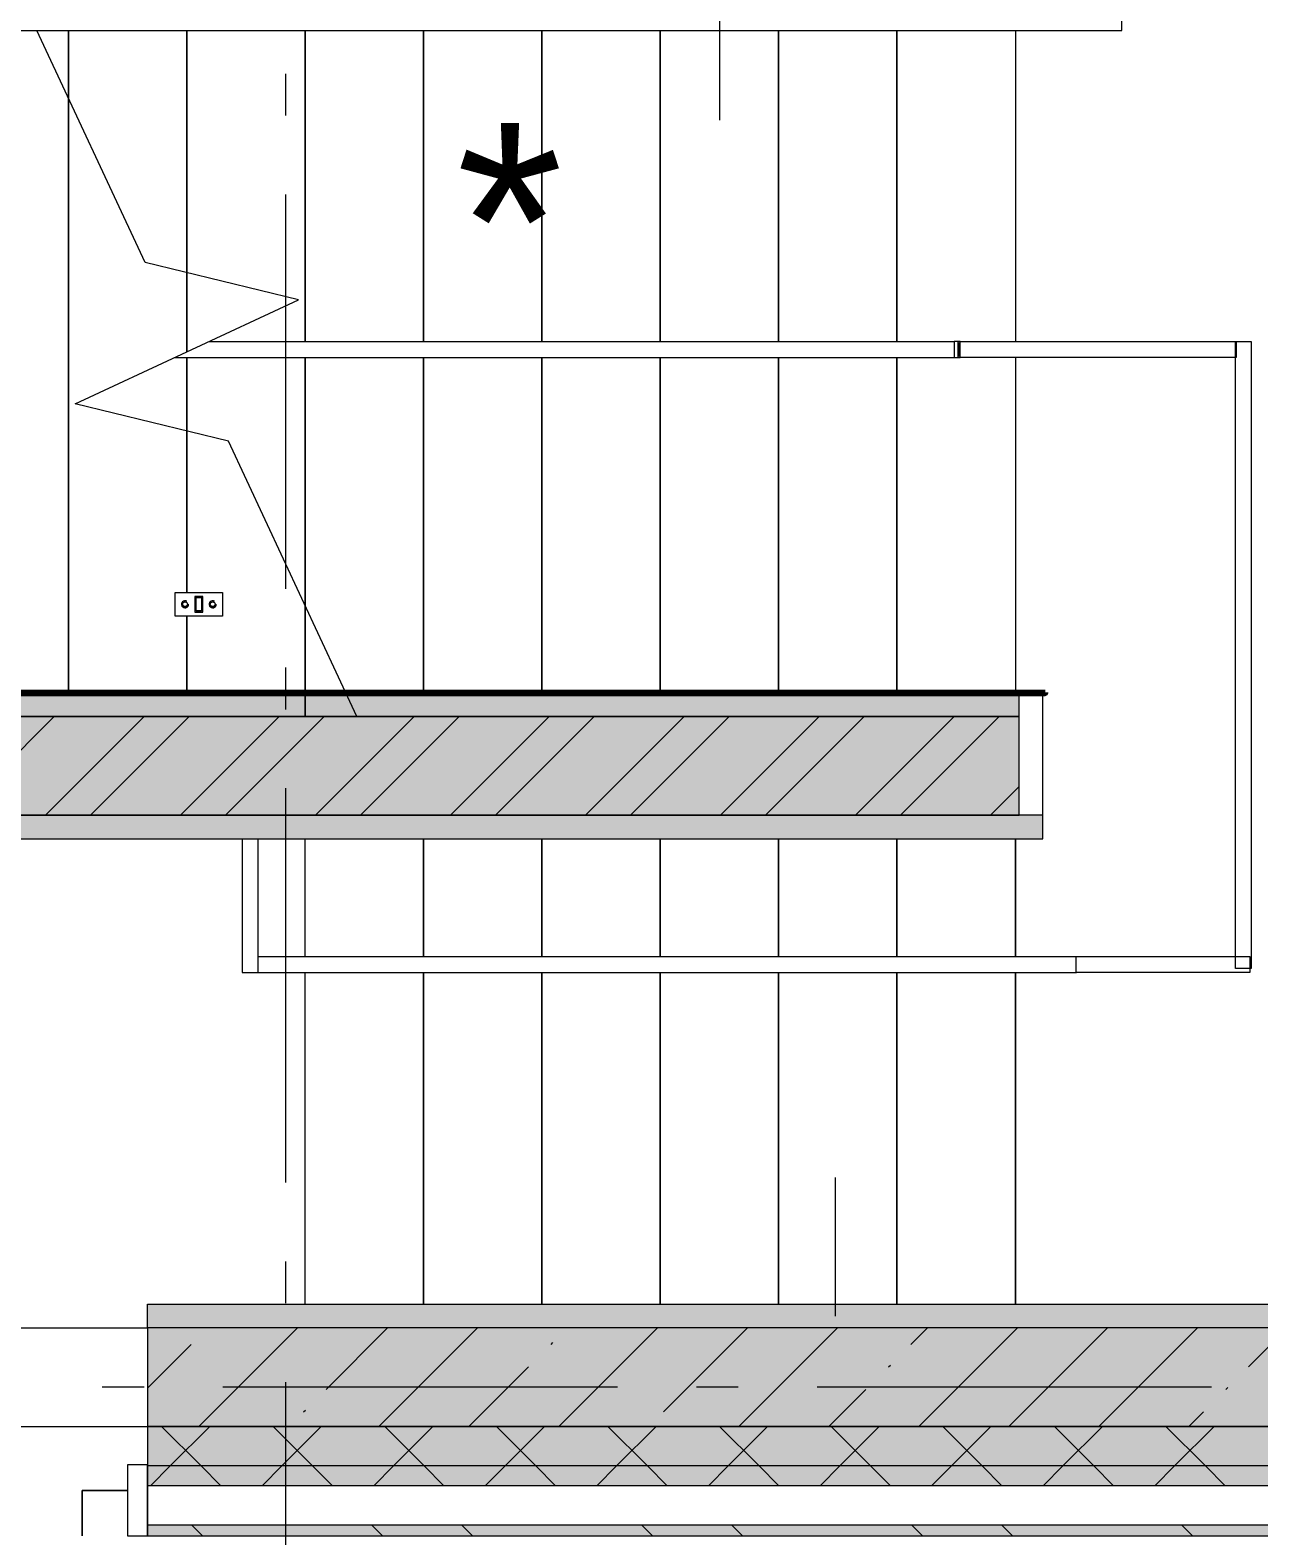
# Model space of a CAD drawing. Header units: millimetres. Extents: x -537608 to 253996, y -217170 to 186033.
# Drawn here: x -364473 to -361359, y -212277 to -208459 of the extents above; entities that cross this region are included whole.
import ezdxf

# ---------------------------------------------------------------- set-up
doc = ezdxf.new("R2010")
doc.units = ezdxf.units.MM
doc.layers.add('16) Лак 1.6м', color=160, linetype='Continuous', lineweight=90)
doc.layers.add('PDF _Геометрия', color=7, linetype='Continuous')
doc.layers.add('PDF _Текст', color=7, linetype='Continuous')
doc.layers.add('PDF _Сплошная заливка', color=7, linetype='Continuous', true_color=0xffffff)
doc.styles.add('PDF GOST-Common', font='arial.ttf')

msp = doc.modelspace()

# ---------------------------------------------------------------- hatches: boundary and pattern name
at = {"layer": 'PDF _Сплошная заливка', "true_color": 0x56bc34, "transparency": 33554559}
for points in [[(-361966.4865, -210199.6586), (-361966.4865, -210139.6558), (-366076.2015, -210139.6558), (-366076.2015, -210199.6586), (-363436.7393, -210199.6586)], [(-361906.4879, -210509.6583), (-361906.4879, -210449.6554), (-365706.2033, -210449.6554), (-365706.2033, -210509.6583), (-361966.4865, -210509.6583)]]:
    msp.add_hatch(color=85, dxfattribs=at).paths.add_polyline_path(points)
at = {"layer": 'PDF _Сплошная заливка', "transparency": 33554559}
msp.add_hatch(color=256, dxfattribs=at).paths.add_polyline_path([(-361966.4865, -210449.6554), (-361966.4865, -210199.6586), (-366016.2029, -210199.6586), (-366016.2029, -210449.6554), (-363436.7393, -210449.6554)])
at = {"layer": 'PDF _Сплошная заливка', "true_color": 0x56bc34, "transparency": 33554559}
h = msp.add_hatch(color=85, dxfattribs=at)
h.paths.add_polyline_path([(-361750.2006, -211749.6569), (-360749.1542, -211749.6569), (-360749.1542, -211689.6583), (-364176.2018, -211689.6583), (-364176.2018, -211749.6569), (-363436.7393, -211749.6569)], flags=0)
h.paths.add_polyline_path([(-365766.2018, -211749.6569), (-365466.2005, -211749.6569), (-365466.2005, -211689.6583), (-365766.2018, -211689.6583)], flags=0)
at = {"layer": 'PDF _Сплошная заливка', "transparency": 33554559}
h = msp.add_hatch(color=256, dxfattribs=at)
h.paths.add_polyline_path([(-360906.9313, -211999.658), (-360476.2026, -211999.658), (-360476.2026, -211749.6569), (-364176.2018, -211749.6569), (-364176.2018, -211999.658), (-361750.2006, -211999.658)], flags=0)
h.paths.add_polyline_path([(-365466.2005, -211999.658), (-365466.2005, -211749.6569), (-366016.2029, -211749.6569), (-366016.2029, -211999.658)], flags=0)
h.paths.add_polyline_path([(-367976.2013, -211999.658), (-367816.2023, -211999.658), (-367816.2023, -211749.6569), (-367976.2013, -211753.5623)], flags=0)
h = msp.add_hatch(color=256, dxfattribs=at)
h.paths.add_polyline_path([(-284489.1716, -212099.6584), (-284489.1716, -211999.658), (-285376.1718, -211999.658), (-285376.1718, -212099.6584), (-284876.1717, -212099.6584)], flags=0)
h.paths.add_polyline_path([(-287076.1728, -212099.6584), (-287076.1728, -211999.658), (-288316.1736, -211999.658), (-288316.1736, -212099.6584), (-287542.4985, -212099.6584)], flags=0)
h.paths.add_polyline_path([(-290072.3065, -212099.6584), (-290016.1746, -212099.6584), (-290016.1746, -211999.658), (-291309.6741, -211999.658), (-291309.6741, -212099.6584), (-290915.5758, -212099.6584)], flags=0)
h.paths.add_polyline_path([(-293445.3838, -212099.6584), (-293009.6752, -212099.6584), (-293009.6752, -211999.658), (-294876.175, -211999.658), (-294876.175, -212099.6584), (-294288.6531, -212099.6584)], flags=0)
h.paths.add_polyline_path([(-300191.5361, -212099.6584), (-299576.1786, -212099.6584), (-299576.1786, -211999.658), (-300876.18, -211999.658), (-300876.18, -212099.6584)], flags=0)
h.paths.add_polyline_path([(-296818.4588, -212099.6584), (-296576.1782, -212099.6584), (-296576.1782, -211999.658), (-297876.1754, -211999.658), (-297876.1754, -212099.6584), (-297661.7282, -212099.6584)], flags=0)
h.paths.add_polyline_path([(-303876.1804, -212099.6584), (-302576.179, -212099.6584), (-302576.179, -211999.658), (-303876.1804, -211999.658)], flags=0)
h.paths.add_polyline_path([(-306094.4213, -212099.6584), (-305576.1793, -212099.6584), (-305576.1793, -211999.658), (-306876.1808, -211999.658), (-306876.1808, -212099.6584), (-306516.056, -212099.6584)], flags=0)
h.paths.add_polyline_path([(-308624.2293, -212099.6584), (-308576.1797, -212099.6584), (-308576.1797, -211999.658), (-309876.1811, -211999.658), (-309876.1811, -212099.6584), (-309467.4986, -212099.6584)], flags=0)
h.paths.add_polyline_path([(-314926.1819, -212099.6584), (-314576.1847, -212099.6584), (-314576.1847, -211999.658), (-315876.1861, -211999.658), (-315876.1861, -212099.6584), (-315370.3838, -212099.6584)], flags=0)
h.paths.add_polyline_path([(-311926.1815, -212099.6584), (-311576.1843, -212099.6584), (-311576.1843, -211999.658), (-312876.1815, -211999.658), (-312876.1815, -212099.6584), (-311997.3066, -212099.6584)], flags=0)
h.paths.add_polyline_path([(-317576.185, -212099.6584), (-317576.185, -211999.658), (-318876.1865, -211999.658), (-318876.1865, -212099.6584), (-317900.1918, -212099.6584)], flags=0)
h.paths.add_polyline_path([(-323576.8058, -212099.6584), (-323576.8058, -211999.658), (-324876.1872, -211999.658), (-324876.1872, -212099.6584), (-323803.077, -212099.6584)], flags=0)
h.paths.add_polyline_path([(-321694.9038, -212099.6584), (-320576.1854, -212099.6584), (-320576.1854, -211999.658), (-321876.8026, -211999.658), (-321876.8026, -212099.6584)], flags=0)
h.paths.add_polyline_path([(-326754.5197, -212099.6584), (-326576.186, -212099.6584), (-326576.186, -211999.658), (-328176.1889, -211999.658), (-328176.1889, -212099.6584), (-327176.1543, -212099.6584)], flags=0)
h.paths.add_polyline_path([(-338981.929, -212099.6584), (-338876.1932, -212099.6584), (-338876.1932, -211999.658), (-340176.1903, -211999.658), (-340176.1903, -212099.6584), (-339825.1984, -212099.6584)], flags=0)
h.paths.add_polyline_path([(-341876.1978, -212099.6584), (-341876.1978, -211999.658), (-343176.195, -211999.658), (-343176.195, -212099.6584), (-342355.0063, -212099.6584)], flags=0)
h.paths.add_polyline_path([(-344876.1939, -212099.6584), (-344876.1939, -211999.658), (-346116.1925, -211999.658), (-346116.1925, -212099.6584), (-344884.8143, -212099.6584)], flags=0)
h.paths.add_polyline_path([(-347816.2, -212099.6584), (-347816.2, -211999.658), (-349116.1971, -211999.658), (-349116.1971, -212099.6584), (-348257.8915, -212099.6584)], flags=0)
h.paths.add_polyline_path([(-352991.197, -212099.6584), (-352991.197, -211999.658), (-358450.8578, -211999.658), (-358450.8578, -212099.6584), (-353317.5075, -212099.6584)], flags=0)
h.paths.add_polyline_path([(-352116.2018, -212099.6584), (-350816.196, -212099.6584), (-350816.196, -211999.658), (-352116.2018, -211999.658)], flags=0)
h.paths.add_polyline_path([(-359325.8616, -212099.6584), (-359325.8616, -211999.658), (-364176.2018, -211999.658), (-364176.2018, -212099.6584), (-359642.0274, -212099.6584)], flags=0)
h.paths.add_polyline_path([(-365466.2005, -212099.6584), (-365466.2005, -211999.658), (-366016.2029, -211999.658), (-366016.2029, -212099.6584)], flags=0)
h.paths.add_polyline_path([(-368226.2024, -212099.6584), (-367816.2023, -212099.6584), (-367816.2023, -211999.658), (-368226.2024, -211999.658)], flags=0)
h = msp.add_hatch(color=256, dxfattribs=at)
h.paths.add_polyline_path([(-284489.1716, -212149.6586), (-284489.1716, -212099.6584), (-285376.1718, -212099.6584), (-285376.1718, -212149.6586), (-285012.6906, -212149.6586)], flags=0)
h.paths.add_polyline_path([(-287542.4985, -212149.6586), (-287076.1728, -212149.6586), (-287076.1728, -212099.6584), (-288316.1736, -212099.6584), (-288316.1736, -212149.6586)], flags=0)
h.paths.add_polyline_path([(-290016.1746, -212149.6586), (-290016.1746, -212099.6584), (-291309.6741, -212099.6584), (-291309.6741, -212149.6586), (-290072.3065, -212149.6586)], flags=0)
h.paths.add_polyline_path([(-293023.7491, -212149.6586), (-293009.6752, -212149.6586), (-293009.6752, -212099.6584), (-294876.175, -212099.6584), (-294876.175, -212149.6586), (-293445.3838, -212149.6586)], flags=0)
h.paths.add_polyline_path([(-297661.7282, -212149.6586), (-296576.1782, -212149.6586), (-296576.1782, -212099.6584), (-297876.1754, -212099.6584), (-297876.1754, -212149.6586)], flags=0)
h.paths.add_polyline_path([(-302576.179, -212149.6586), (-302576.179, -212099.6584), (-303876.1804, -212099.6584), (-303876.1804, -212149.6586), (-302721.3441, -212149.6586)], flags=0)
h.paths.add_polyline_path([(-300876.18, -212149.6586), (-299576.1786, -212149.6586), (-299576.1786, -212099.6584), (-300876.18, -212099.6584)], flags=0)
h.paths.add_polyline_path([(-306876.1808, -212149.6586), (-305576.1793, -212149.6586), (-305576.1793, -212099.6584), (-306876.1808, -212099.6584), (-306876.1808, -212110.1863)], flags=0)
h.paths.add_polyline_path([(-308576.1797, -212149.6586), (-308576.1797, -212099.6584), (-309876.1811, -212099.6584), (-309876.1811, -212149.6586), (-308624.2293, -212149.6586)], flags=0)
h.paths.add_polyline_path([(-311576.1843, -212149.6586), (-311576.1843, -212099.6584), (-312876.1815, -212099.6584), (-312876.1815, -212149.6586), (-311997.3066, -212149.6586)], flags=0)
h.paths.add_polyline_path([(-314576.1847, -212149.6586), (-314576.1847, -212099.6584), (-315876.1861, -212099.6584), (-315876.1861, -212149.6586), (-315370.3838, -212149.6586)], flags=0)
h.paths.add_polyline_path([(-317900.1918, -212149.6586), (-317576.185, -212149.6586), (-317576.185, -212099.6584), (-318876.1865, -212099.6584), (-318876.1865, -212149.6586), (-318743.4611, -212149.6586)], flags=0)
h.paths.add_polyline_path([(-320851.6344, -212149.6586), (-320576.1854, -212149.6586), (-320576.1854, -212099.6584), (-321876.8026, -212099.6584), (-321876.8026, -212149.6586), (-321273.2691, -212149.6586)], flags=0)
h.paths.add_polyline_path([(-324646.3463, -212149.6586), (-323576.8058, -212149.6586), (-323576.8058, -212099.6584), (-324876.1872, -212099.6584), (-324876.1872, -212149.6586)], flags=0)
h.paths.add_polyline_path([(-327176.1543, -212149.6586), (-326576.186, -212149.6586), (-326576.186, -212099.6584), (-328176.1889, -212099.6584), (-328176.1889, -212149.6586), (-328019.4236, -212149.6586)], flags=0)
h.paths.add_polyline_path([(-338876.1932, -212149.6586), (-338876.1932, -212099.6584), (-340176.1903, -212099.6584), (-340176.1903, -212149.6586), (-338981.929, -212149.6586)], flags=0)
h.paths.add_polyline_path([(-342355.0063, -212149.6586), (-341876.1978, -212149.6586), (-341876.1978, -212099.6584), (-343176.195, -212099.6584), (-343176.195, -212149.6586)], flags=0)
h.paths.add_polyline_path([(-344876.1939, -212149.6586), (-344876.1939, -212099.6584), (-346116.1925, -212099.6584), (-346116.1925, -212149.6586), (-344884.8143, -212149.6586)], flags=0)
h.paths.add_polyline_path([(-347816.2, -212149.6586), (-347816.2, -212099.6584), (-349116.1971, -212099.6584), (-349116.1971, -212149.6586), (-348257.8915, -212149.6586)], flags=0)
h.paths.add_polyline_path([(-350816.196, -212149.6586), (-350816.196, -212099.6584), (-352116.2018, -212099.6584), (-352116.2018, -212149.6586), (-351630.9688, -212149.6586)], flags=0)
h.paths.add_polyline_path([(-353317.5075, -212149.6586), (-352991.197, -212149.6586), (-352991.197, -212099.6584), (-358450.8578, -212099.6584), (-358450.8578, -212149.6586), (-354160.7768, -212149.6586)], flags=0)
h.paths.add_polyline_path([(-360906.9313, -212149.6586), (-359325.8616, -212149.6586), (-359325.8616, -212099.6584), (-364176.2018, -212099.6584), (-364176.2018, -212149.6586), (-361750.2006, -212149.6586)], flags=0)
h.paths.add_polyline_path([(-365466.2005, -212149.6586), (-365466.2005, -212099.6584), (-366016.2029, -212099.6584), (-366016.2029, -212149.6586)], flags=0)
h.paths.add_polyline_path([(-367816.2023, -212149.6586), (-367816.2023, -212099.6584), (-368326.2029, -212099.6584), (-368326.2029, -212149.6586), (-368226.2024, -212149.6586)], flags=0)
h = msp.add_hatch(color=256, dxfattribs=at)
h.paths.add_polyline_path([(-284489.1716, -212276.6571), (-284489.1716, -212249.6591), (-285376.1718, -212249.6591), (-285376.1718, -212276.6571), (-285012.6906, -212276.6571)], flags=0)
h.paths.add_polyline_path([(-288316.1736, -212276.6571), (-287076.1728, -212276.6571), (-287076.1728, -212249.6591), (-288316.1736, -212249.6591)], flags=0)
h.paths.add_polyline_path([(-290016.1746, -212276.6571), (-290016.1746, -212249.6591), (-291309.6741, -212249.6591), (-291309.6741, -212276.6571), (-290072.3065, -212276.6571)], flags=0)
h.paths.add_polyline_path([(-293009.6752, -212276.6571), (-293009.6752, -212249.6591), (-294876.175, -212249.6591), (-294876.175, -212276.6571), (-293023.7491, -212276.6571)], flags=0)
h.paths.add_polyline_path([(-297661.7282, -212276.6571), (-296576.1782, -212276.6571), (-296576.1782, -212249.6591), (-297876.1754, -212249.6591), (-297876.1754, -212276.6571)], flags=0)
h.paths.add_polyline_path([(-300876.18, -212276.6571), (-299576.1786, -212276.6571), (-299576.1786, -212249.6591), (-300876.18, -212249.6591)], flags=0)
h.paths.add_polyline_path([(-306094.4213, -212276.6571), (-305576.1793, -212276.6571), (-305576.1793, -212249.6591), (-306876.1808, -212249.6591), (-306876.1808, -212276.6571), (-306516.056, -212276.6571)], flags=0)
h.paths.add_polyline_path([(-302721.3441, -212276.6571), (-302576.179, -212276.6571), (-302576.179, -212249.6591), (-303876.1804, -212249.6591), (-303876.1804, -212276.6571), (-303564.6134, -212276.6571)], flags=0)
h.paths.add_polyline_path([(-309467.4986, -212276.6571), (-308576.1797, -212276.6571), (-308576.1797, -212249.6591), (-309876.1811, -212249.6591), (-309876.1811, -212276.6571)], flags=0)
h.paths.add_polyline_path([(-312840.5759, -212276.6571), (-311576.1843, -212276.6571), (-311576.1843, -212249.6591), (-312876.1815, -212249.6591), (-312876.1815, -212276.6571)], flags=0)
h.paths.add_polyline_path([(-314576.1847, -212276.6571), (-314576.1847, -212249.6591), (-315876.1861, -212249.6591), (-315876.1861, -212276.6571), (-315370.3838, -212276.6571)], flags=0)
h.paths.add_polyline_path([(-317576.185, -212276.6571), (-317576.185, -212249.6591), (-318876.1865, -212249.6591), (-318876.1865, -212276.6571), (-317900.1918, -212276.6571)], flags=0)
h.paths.add_polyline_path([(-320851.6344, -212276.6571), (-320576.1854, -212276.6571), (-320576.1854, -212249.6591), (-321876.8026, -212249.6591), (-321876.8026, -212276.6571), (-321273.2691, -212276.6571)], flags=0)
h.paths.add_polyline_path([(-324876.1872, -212276.6571), (-323576.8058, -212276.6571), (-323576.8058, -212249.6591), (-324876.1872, -212249.6591)], flags=0)
h.paths.add_polyline_path([(-327176.1543, -212276.6571), (-326576.186, -212276.6571), (-326576.186, -212249.6591), (-328176.1889, -212249.6591), (-328176.1889, -212276.6571), (-328019.4236, -212276.6571)], flags=0)
h.paths.add_polyline_path([(-338876.1932, -212276.6571), (-338876.1932, -212249.6591), (-340176.1903, -212249.6591), (-340176.1903, -212276.6571), (-338981.929, -212276.6571)], flags=0)
h.paths.add_polyline_path([(-342355.0063, -212276.6571), (-341876.1978, -212276.6571), (-341876.1978, -212249.6591), (-343176.195, -212249.6591), (-343176.195, -212276.6571)], flags=0)
h.paths.add_polyline_path([(-346116.1925, -212276.6571), (-344876.1939, -212276.6571), (-344876.1939, -212249.6591), (-346116.1925, -212249.6591)], flags=0)
h.paths.add_polyline_path([(-347816.2, -212276.6571), (-347816.2, -212249.6591), (-349116.1971, -212249.6591), (-349116.1971, -212276.6571), (-348257.8915, -212276.6571)], flags=0)
h.paths.add_polyline_path([(-351630.9688, -212276.6571), (-350816.196, -212276.6571), (-350816.196, -212249.6591), (-352116.2018, -212249.6591), (-352116.2018, -212276.6571), (-352052.6035, -212276.6571)], flags=0)
h.paths.add_polyline_path([(-353317.5075, -212276.6571), (-352991.197, -212276.6571), (-352991.197, -212249.6591), (-358450.8578, -212249.6591), (-358450.8578, -212276.6571), (-354160.7768, -212276.6571)], flags=0)
h.paths.add_polyline_path([(-359642.0274, -212276.6571), (-359325.8616, -212276.6571), (-359325.8616, -212249.6591), (-364176.2018, -212249.6591), (-364176.2018, -212276.6571), (-360063.662, -212276.6571)], flags=0)
h.paths.add_polyline_path([(-368326.2029, -212276.6571), (-367816.2023, -212276.6571), (-367816.2023, -212249.6591), (-368476.2036, -212249.6591), (-368476.2036, -212276.6571), (-368376.2031, -212276.6571)], flags=0)
h.paths.add_polyline_path([(-365466.2005, -212276.6571), (-365466.2005, -212249.6591), (-366016.2029, -212249.6591), (-366016.2029, -212276.6571)], flags=0)

# ---------------------------------------------------------------- linework, layer by layer
at = {"layer": '16) Лак 1.6м'}
msp.add_lwpolyline([(-366071.3574, -211749.6569), (-366071.3574, -210139.6558), (-361900.6298, -210139.6558), (-361900.6298, -210139.6558)], dxfattribs=at)
at = {"layer": 'PDF _Геометрия', "lineweight": 9}
for p, q in [((-362725.8336, -208379.654), (-362725.8336, -208687.4016)), ((-361706.2029, -208459.6578), (-361706.2029, -208419.6559)), ((-365911.2077, -208459.6578), (-361706.2029, -208459.6578)), ((-364020.457, -209248.664), (-362131.1358, -209248.664)), ((-362121.2753, -209248.664), (-362131.1358, -209248.664)), ((-362131.1358, -209248.664), (-362131.1358, -209288.6617)), ((-362121.2753, -209288.6617), (-362121.2753, -209248.664)), ((-362116.2029, -209248.664), (-362121.2753, -209248.664)), ((-362121.2753, -209248.664), (-362116.2029, -209248.664)), ((-362119.1999, -209285.6647), (-362119.1999, -209251.6652)), ((-362116.2029, -209288.6617), (-362116.2029, -209248.664)), ((-362116.0824, -209288.6617), (-362116.0824, -209248.664)), ((-362116.0824, -209248.664), (-361416.0793, -209248.664)), ((-361418.0772, -210838.6642), (-361418.0772, -209248.664)), ((-361418.0772, -209248.664), (-361378.0839, -209248.664)), ((-361416.0793, -209248.664), (-361416.0793, -209288.6617)), ((-361378.0839, -209248.664), (-361378.0839, -210838.6642)), ((-364106.2393, -209288.6617), (-362131.1358, -209288.6617)), ((-362131.1358, -209288.6617), (-362121.2753, -209288.6617)), ((-362116.2029, -209288.6617), (-362121.2753, -209288.6617)), ((-362121.2753, -209288.6617), (-362116.2029, -209288.6617)), ((-361416.0793, -209288.6617), (-362116.0824, -209288.6617)), ((-364105.6623, -209944.6584), (-364105.6623, -209884.6555)), ((-364105.6623, -209884.6555), (-363985.6566, -209884.6555)), ((-364088.4559, -209910.1551), (-364087.0263, -209908.2907)), ((-364087.0263, -209908.2907), (-364085.1576, -209906.8611)), ((-364085.1576, -209906.8611), (-364082.9874, -209905.9612)), ((-364082.9874, -209905.9612), (-364080.6622, -209905.6554)), ((-364080.6622, -209905.6554), (-364076.1582, -209906.8611)), ((-364055.6621, -209894.6581), (-364035.6568, -209894.6581)), ((-364035.6568, -209894.6581), (-364055.6621, -209894.6581)), ((-364055.6621, -209894.6581), (-364055.6621, -209934.6557)), ((-364038.6624, -209897.655), (-364052.6566, -209897.655)), ((-364052.6566, -209897.655), (-364038.6624, -209897.655)), ((-364052.6566, -209931.6545), (-364052.6566, -209897.655)), ((-364038.6624, -209897.655), (-364038.6624, -209931.6545)), ((-364035.6568, -209934.6557), (-364035.6568, -209894.6581)), ((-364018.4505, -209910.1551), (-364017.0209, -209908.2907)), ((-364017.0209, -209908.2907), (-364015.1607, -209906.8611)), ((-364015.1607, -209906.8611), (-364012.9905, -209905.9612)), ((-364012.9905, -209905.9612), (-364010.6567, -209905.6554)), ((-364010.6567, -209905.6554), (-364006.1613, -209906.8611)), ((-363985.6566, -209884.6555), (-363985.6566, -209944.6584)), ((-363985.6566, -209944.6584), (-364105.6623, -209944.6584)), ((-364035.6568, -209934.6557), (-364055.6621, -209934.6557)), ((-364055.6621, -209934.6557), (-364035.6568, -209934.6557)), ((-364052.6566, -209931.6545), (-364038.6624, -209931.6545)), ((-364038.6624, -209931.6545), (-364052.6566, -209931.6545)), ((-361966.4865, -210139.6558), (-366076.2015, -210139.6558)), ((-361906.4879, -210139.6558), (-361966.4865, -210139.6558)), ((-361966.4865, -210449.6554), (-361966.4865, -210139.6558)), ((-361906.4879, -210449.6554), (-361906.4879, -210139.6558)), ((-366016.2029, -210199.6586), (-361966.4865, -210199.6586)), ((-361966.4865, -210199.6586), (-366016.2029, -210199.6586)), ((-364662.5197, -210449.6554), (-364412.5187, -210199.6586)), ((-364434.4185, -210449.6554), (-364184.426, -210199.6586)), ((-364320.3722, -210449.6554), (-364070.371, -210199.6586)), ((-364092.2709, -210449.6554), (-363842.2784, -210199.6586)), ((-363978.2246, -210449.6554), (-363728.2235, -210199.6586)), ((-363750.1234, -210449.6554), (-363500.1223, -210199.6586)), ((-363636.0771, -210449.6554), (-363386.0759, -210199.6586)), ((-363407.9758, -210449.6554), (-363157.9747, -210199.6586)), ((-363293.9295, -210449.6554), (-363043.9284, -210199.6586)), ((-363065.8282, -210449.6554), (-362815.8272, -210199.6586)), ((-362951.7819, -210449.6554), (-362701.7808, -210199.6586)), ((-362723.6806, -210449.6554), (-362473.6796, -210199.6586)), ((-362609.6343, -210449.6554), (-362359.6332, -210199.6586)), ((-362381.5331, -210449.6554), (-362131.532, -210199.6586)), ((-362267.4868, -210449.6554), (-362017.4856, -210199.6586)), ((-362039.3855, -210449.6554), (-361966.4865, -210376.7606)), ((-365706.2033, -210449.6554), (-361966.4865, -210449.6554)), ((-361966.4865, -210449.6554), (-365706.2033, -210449.6554)), ((-361906.4879, -210449.6554), (-361966.4865, -210449.6554)), ((-361906.4879, -210509.6583), (-361906.4879, -210449.6554)), ((-365706.2033, -210509.6583), (-361906.4879, -210509.6583)), ((-363936.1989, -210509.6583), (-363936.1989, -210848.2276)), ((-363896.2056, -210509.6583), (-363896.2056, -210848.2276)), ((-363896.2056, -210808.2257), (-361821.274, -210808.2257)), ((-361822.1093, -210848.2276), (-361822.1093, -210808.2257)), ((-361822.1093, -210808.2257), (-361382.1143, -210808.2257)), ((-361382.1143, -210808.2257), (-361382.1143, -210848.2276)), ((-363936.1989, -210848.2276), (-363896.2056, -210848.2276)), ((-363896.2056, -210848.2276), (-361821.274, -210848.2276)), ((-361382.1143, -210848.2276), (-361822.1093, -210848.2276)), ((-361378.0839, -210838.6642), (-361418.0772, -210838.6642)), ((-362431.6539, -211719.6576), (-362431.6539, -211368.36)), ((-364176.2018, -211749.6569), (-364176.2018, -211689.6583)), ((-364176.2018, -211689.6583), (-360809.1527, -211689.6583)), ((-360749.1542, -211749.6569), (-364176.2018, -211749.6569)), ((-360749.1542, -211749.6569), (-364176.2018, -211749.6569)), ((-364176.2018, -211749.6569), (-364176.2018, -211999.658)), ((-364045.5863, -211999.658), (-363795.5852, -211749.6569)), ((-363723.3148, -211905.4877), (-363567.4839, -211749.6569)), ((-363589.3837, -211999.658), (-363339.3913, -211749.6569)), ((-363133.1899, -211999.658), (-362883.1888, -211749.6569)), ((-362867.9458, -211962.5109), (-362655.0875, -211749.6569)), ((-362676.996, -211999.658), (-362426.9949, -211749.6569)), ((-362240.6782, -211791.4371), (-362198.8936, -211749.6569)), ((-362220.7935, -211999.658), (-361970.7924, -211749.6569)), ((-361992.7008, -211999.658), (-361742.6998, -211749.6569)), ((-361764.5996, -211999.658), (-361514.5985, -211749.6569)), ((-361385.3093, -211848.4645), (-361286.4972, -211749.6569)), ((-364176.2018, -211902.1765), (-364065.4623, -211791.4371)), ((-363153.066, -211791.4371), (-363148.3294, -211786.6963)), ((-363361.2911, -211999.658), (-363210.0934, -211848.4645)), ((-362297.697, -211848.4645), (-362292.9606, -211843.7195)), ((-362448.8948, -211999.658), (-362354.7245, -211905.4877)), ((-361442.3281, -211905.4877), (-361437.5916, -211900.7469)), ((-363780.3422, -211962.5109), (-363775.5971, -211957.7701)), ((-361536.4983, -211999.658), (-361499.3556, -211962.5109)), ((-364176.2018, -211999.658), (-360476.2026, -211999.658)), ((-360476.2026, -211999.658), (-364176.2018, -211999.658)), ((-364176.2018, -211999.658), (-364176.2018, -212099.6584)), ((-364040.0833, -212099.6584), (-364140.0838, -211999.658)), ((-364118.2097, -212099.6584), (-364018.2093, -211999.658)), ((-363757.2453, -212099.6584), (-363857.2458, -211999.658)), ((-363835.3632, -212099.6584), (-363735.3627, -211999.658)), ((-363474.3988, -212099.6584), (-363574.3992, -211999.658)), ((-363552.5165, -212099.6584), (-363452.5161, -211999.658)), ((-363191.5608, -212099.6584), (-363291.5612, -211999.658)), ((-363269.6786, -212099.6584), (-363169.6782, -211999.658)), ((-362908.7142, -212099.6584), (-363008.7146, -211999.658)), ((-362986.832, -212099.6584), (-362886.8316, -211999.658)), ((-362625.8763, -212099.6584), (-362725.8767, -211999.658)), ((-362703.994, -212099.6584), (-362603.9936, -211999.658)), ((-362343.0296, -212099.6584), (-362443.0301, -211999.658)), ((-362421.1474, -212099.6584), (-362321.147, -211999.658)), ((-362060.1917, -212099.6584), (-362160.1835, -211999.658)), ((-362138.3095, -212099.6584), (-362038.309, -211999.658)), ((-361777.3451, -212099.6584), (-361877.3455, -211999.658)), ((-361855.4629, -212099.6584), (-361755.4625, -211999.658)), ((-361494.4985, -212099.6584), (-361594.499, -211999.658)), ((-361572.6163, -212099.6584), (-361472.6159, -211999.658)), ((-364176.2018, -212096.6572), (-364226.202, -212096.6572)), ((-364226.202, -212096.6572), (-364226.202, -212276.6571)), ((-364176.2018, -212276.6571), (-364176.2018, -212096.6572)), ((-359325.8616, -212099.6584), (-364176.2018, -212099.6584)), ((-364176.2018, -212099.6584), (-364176.2018, -212149.6586)), ((-364168.2013, -212149.6586), (-364118.2097, -212099.6584)), ((-363990.0917, -212149.6586), (-364040.0833, -212099.6584)), ((-363885.3634, -212149.6586), (-363835.3632, -212099.6584)), ((-363707.2451, -212149.6586), (-363757.2453, -212099.6584)), ((-363602.5168, -212149.6586), (-363552.5165, -212099.6584)), ((-363424.3985, -212149.6586), (-363474.3988, -212099.6584)), ((-363319.6788, -212149.6586), (-363269.6786, -212099.6584)), ((-363141.5606, -212149.6586), (-363191.5608, -212099.6584)), ((-363036.8322, -212149.6586), (-362986.832, -212099.6584)), ((-362858.714, -212149.6586), (-362908.7142, -212099.6584)), ((-362753.9943, -212149.6586), (-362703.994, -212099.6584)), ((-362575.876, -212149.6586), (-362625.8763, -212099.6584)), ((-362471.1477, -212149.6586), (-362421.1474, -212099.6584)), ((-362293.0294, -212149.6586), (-362343.0296, -212099.6584)), ((-362188.3097, -212149.6586), (-362138.3095, -212099.6584)), ((-362010.1915, -212149.6586), (-362060.1917, -212099.6584)), ((-361905.4631, -212149.6586), (-361855.4629, -212099.6584)), ((-361727.3448, -212149.6586), (-361777.3451, -212099.6584)), ((-361622.6165, -212149.6586), (-361572.6163, -212099.6584)), ((-361444.4983, -212149.6586), (-361494.4985, -212099.6584)), ((-364341.2042, -212277.1566), (-364341.2042, -212162.1587)), ((-364341.2042, -212162.1587), (-364226.202, -212162.1587)), ((-364226.202, -212162.1587), (-364341.2042, -212162.1587)), ((-364341.2042, -212162.1587), (-364341.2042, -212277.1566)), ((-359325.8616, -212149.6586), (-364176.2018, -212149.6586)), ((-364176.2018, -212149.6586), (-364176.2018, -212249.6591)), ((-364226.202, -212276.6571), (-364176.2018, -212276.6571)), ((-359325.8616, -212249.6591), (-364176.2018, -212249.6591)), ((-364176.2018, -212249.6591), (-364176.2018, -212276.6571)), ((-364176.2018, -212276.6571), (-359325.8616, -212276.6571))]:
    msp.add_line(p, q, dxfattribs=at)
at = {"layer": 'PDF _Геометрия', "color": 253, "lineweight": 9, "true_color": 0xaaaaaa}
for p, q in [((-364181.8597, -209048.0775), (-364456.2409, -208459.6578)), ((-364376.2026, -208631.3042), (-364376.2026, -208459.6578)), ((-364376.2026, -208459.6578), (-364376.2026, -208631.3042)), ((-364076.2013, -209073.758), (-364076.2013, -208459.6578)), ((-364076.2013, -208459.6578), (-364076.2013, -209073.758)), ((-363776.2, -209248.664), (-363776.2, -208459.6578)), ((-363776.2, -208459.6578), (-363776.2, -209248.664)), ((-363476.1986, -209248.664), (-363476.1986, -208459.6578)), ((-363476.1986, -208459.6578), (-363476.1986, -209248.664)), ((-363176.2059, -209248.664), (-363176.2059, -208459.6578)), ((-363176.2059, -208459.6578), (-363176.2059, -209248.664)), ((-362876.2046, -209248.664), (-362876.2046, -208459.6578)), ((-362876.2046, -208459.6578), (-362876.2046, -209248.664)), ((-362576.2033, -209248.664), (-362576.2033, -208459.6578)), ((-362576.2033, -208459.6578), (-362576.2033, -209248.664)), ((-362276.202, -209248.664), (-362276.202, -208459.6578)), ((-362276.202, -208459.6578), (-362276.202, -209248.664)), ((-361976.2006, -208459.6578), (-361976.2006, -209248.664)), ((-363826.2002, -208569.5532), (-363826.2002, -208675.3881)), ((-364376.2026, -210139.6558), (-364376.2026, -208631.3042)), ((-364376.2026, -208631.3042), (-364376.2026, -210139.6558)), ((-363826.2002, -208875.389), (-363826.2002, -209875.3892)), ((-363792.9844, -209142.588), (-364181.8597, -209048.0775)), ((-364076.2013, -209274.6545), (-364076.2013, -209073.758)), ((-364076.2013, -209073.758), (-364076.2013, -209274.6545)), ((-364359.4268, -209406.7253), (-363792.9844, -209142.588)), ((-364076.2013, -209475.5553), (-364076.2013, -209288.6617)), ((-364076.2013, -209288.6617), (-364076.2013, -209475.5553)), ((-363776.2, -209918.0091), (-363776.2, -209288.6617)), ((-363776.2, -209288.6617), (-363776.2, -209918.0091)), ((-363476.1986, -210139.6558), (-363476.1986, -209288.6617)), ((-363476.1986, -209288.6617), (-363476.1986, -210139.6558)), ((-363176.2059, -210139.6558), (-363176.2059, -209288.6617)), ((-363176.2059, -209288.6617), (-363176.2059, -210139.6558)), ((-362876.2046, -210139.6558), (-362876.2046, -209288.6617)), ((-362876.2046, -209288.6617), (-362876.2046, -210139.6558)), ((-362576.2033, -210139.6558), (-362576.2033, -209288.6617)), ((-362576.2033, -209288.6617), (-362576.2033, -210139.6558)), ((-362276.202, -210139.6558), (-362276.202, -209288.6617)), ((-362276.202, -209288.6617), (-362276.202, -210139.6558)), ((-361976.2006, -209288.6617), (-361976.2006, -210139.8022)), ((-363970.5515, -209501.2315), (-364359.4268, -209406.7253)), ((-364076.2013, -209884.6555), (-364076.2013, -209475.5553)), ((-364076.2013, -209475.5553), (-364076.2013, -209884.6555)), ((-363644.8697, -210199.6586), (-363970.5515, -209501.2315)), ((-364076.2013, -210139.6558), (-364076.2013, -209944.6584)), ((-364076.2013, -209944.6584), (-364076.2013, -210139.6558)), ((-363776.2, -210199.6586), (-363776.2, -209918.0091)), ((-363776.2, -209918.0091), (-363776.2, -210199.6586)), ((-363826.2002, -210075.3901), (-363826.2002, -210181.2207)), ((-363776.2, -210199.6586), (-363644.8697, -210199.6586)), ((-363826.2002, -210381.2216), (-363826.2002, -211381.2217)), ((-363476.1986, -210509.6583), (-363476.1986, -210808.2257)), ((-363476.1986, -210808.2257), (-363476.1986, -210509.6583)), ((-363176.2059, -210509.6583), (-363176.2059, -210808.2257)), ((-363176.2059, -210808.2257), (-363176.2059, -210509.6583)), ((-362876.2046, -210509.6583), (-362876.2046, -210808.2257)), ((-362876.2046, -210808.2257), (-362876.2046, -210509.6583)), ((-362576.2033, -210509.6583), (-362576.2033, -210808.2257)), ((-362576.2033, -210808.2257), (-362576.2033, -210509.6583)), ((-362276.202, -210509.6583), (-362276.202, -210808.2257)), ((-362276.202, -210808.2257), (-362276.202, -210509.6583)), ((-361976.2006, -210509.6583), (-361976.2006, -210808.2257)), ((-361976.2006, -210808.2257), (-361976.2006, -210509.6583)), ((-363476.1986, -210848.2276), (-363476.1986, -211689.6583)), ((-363476.1986, -211689.6583), (-363476.1986, -210848.2276)), ((-363176.2059, -210848.2276), (-363176.2059, -211689.6583)), ((-363176.2059, -211689.6583), (-363176.2059, -210848.2276)), ((-362876.2046, -210848.2276), (-362876.2046, -211689.6583)), ((-362876.2046, -211689.6583), (-362876.2046, -210848.2276)), ((-362576.2033, -210848.2276), (-362576.2033, -211689.6583)), ((-362576.2033, -211689.6583), (-362576.2033, -210848.2276)), ((-362276.202, -210848.2276), (-362276.202, -211689.6583)), ((-362276.202, -211689.6583), (-362276.202, -210848.2276)), ((-361976.2006, -210848.2276), (-361976.2006, -211689.6583)), ((-361976.2006, -211689.6583), (-361976.2006, -210848.2276)), ((-363826.2002, -211581.2225), (-363826.2002, -211687.0576)), ((-363826.2002, -211887.0585), (-363826.2002, -212887.0585)), ((-364184.6327, -211899.6575), (-364290.4633, -211899.6575)), ((-362984.636, -211899.6575), (-363984.6318, -211899.6575)), ((-362678.7959, -211899.6575), (-362784.6351, -211899.6575)), ((-361478.7991, -211899.6575), (-362478.795, -211899.6575))]:
    msp.add_line(p, q, dxfattribs=at)
at = {"layer": 'PDF _Геометрия', "color": 9, "lineweight": 9, "true_color": 0xc0c0c0}
for p, q in [((-363776.2, -210808.2257), (-363776.2, -210509.6583)), ((-363776.2, -211689.6583), (-363776.2, -210848.2276)), ((-365466.2005, -211749.6569), (-364176.2018, -211749.6569)), ((-365466.2005, -211999.658), (-364176.2018, -211999.658))]:
    msp.add_line(p, q, dxfattribs=at)
at = {"layer": 'PDF _Геометрия', "color": 8, "lineweight": 9, "true_color": 0x787878}
for p, q in [((-364036.4405, -212276.6571), (-364063.4386, -212249.6591)), ((-363580.2466, -212276.6571), (-363607.2447, -212249.6591)), ((-363352.1453, -212276.6571), (-363379.1434, -212249.6591)), ((-362895.9515, -212276.6571), (-362922.9495, -212249.6591)), ((-362667.8502, -212276.6571), (-362694.8483, -212249.6591)), ((-362211.6564, -212276.6571), (-362238.6544, -212249.6591)), ((-361983.5551, -212276.6571), (-362010.5532, -212249.6591)), ((-361527.3612, -212276.6571), (-361554.3593, -212249.6591))]:
    msp.add_line(p, q, dxfattribs=at)
at = {"layer": 'PDF _Геометрия', "lineweight": 9}
for centre in [(-364080.6594, -209914.6578), (-364010.6625, -209914.6579)]:
    msp.add_circle(centre, 5.9996, dxfattribs=at)
for centre, radius, start, end in [((-364080.6614, -209914.6518), 8.9986, 59.9713762, 359.9810065), ((-364080.357, -209913.5157), 8.7684, 157.4643753, 352.5355447), ((-364010.6575, -209914.6577), 9.0002, 60.0287177, 0.0185756), ((-364010.3504, -209913.5116), 8.7679, 157.4920535, 352.5079868)]:
    msp.add_arc(centre, radius, start, end, dxfattribs=at)

# ---------------------------------------------------------------- texts
at = {"layer": 'PDF _Текст', "insert": (-363393.8352, -208944.3654), "char_height": 500, "attachment_point": 4, "style": 'PDF GOST-Common'}
msp.add_mtext('*', dxfattribs=at)

doc.saveas('drawing.dxf')
